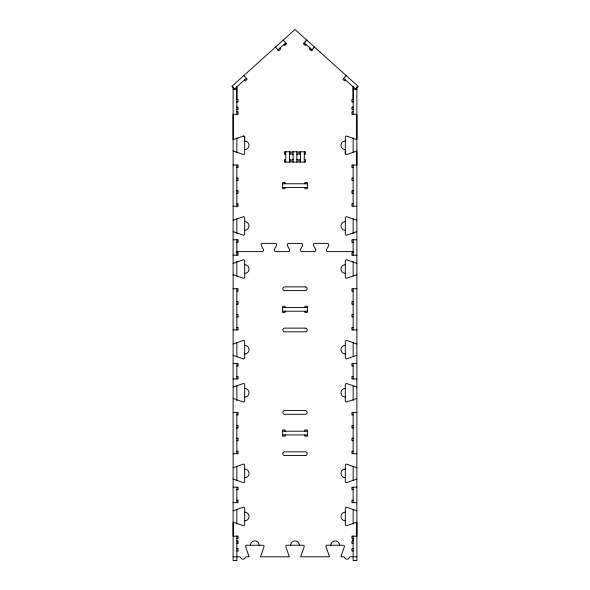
<?xml version="1.0" encoding="UTF-8"?>
<svg xmlns="http://www.w3.org/2000/svg" width="590" height="590" viewBox="0 0 590 590"><rect width="100%" height="100%" fill="white"/><g stroke="black" fill="none" stroke-linecap="round" stroke-linejoin="round"><path stroke-width="0.89" d="M236.848 111.274L236.848 111.842L238.102 111.842L238.087 114.312L233.131 114.312L233.139 139.565A1.239 1.239 0 0 0 233.493 139.513L243.449 136.032L244.629 136.386L244.688 153.348A1.239 1.239 0 0 1 243.449 154.587L233.493 151.099A1.239 1.239 0 0 0 233.139 151.047M236.848 86.848L236.848 99.467L238.102 99.467L238.087 101.945L236.435 101.945M304.278 44.693L304.278 42.849L306.763 40.09L305.937 41.012M353.144 86.848L353.144 99.467L351.913 99.467L351.913 101.945L353.572 101.945M236.841 543.213L238.087 543.383L238.087 540.912L236.848 540.912M306.114 44.501L305.288 45.423L303.452 43.771L305.104 41.927M310.207 48.188L309.381 49.11L311.218 50.762L314.529 47.082L313.703 48.004M345.489 79.952L344.663 80.874L342.82 79.215L346.131 75.542M246.369 78.286L234.341 89.112L231.855 86.354L295 29.5L358.145 86.354L355.659 89.112L343.631 78.286M277.661 50.106L285.722 42.849L285.722 44.693M233.131 89.208L236.841 89.208M353.159 89.208L356.869 89.208M236.435 107.1L238.102 107.1L238.087 109.57L236.848 109.57M353.572 107.1L351.913 107.1L351.913 109.57L353.159 109.57M353.159 111.842L351.913 111.842L351.913 114.312L356.869 114.312L356.862 139.565A1.239 1.239 0 0 1 356.507 139.513L346.551 136.032A1.239 1.239 0 0 0 345.312 137.264L345.312 153.348A1.239 1.239 0 0 0 346.551 154.587L356.507 151.099A1.239 1.239 0 0 1 356.862 151.047L356.862 165.008L351.913 165.008L351.913 167.486L353.152 167.486M285.722 154.248L284.483 154.248L284.483 151.77L290.671 151.77L290.671 154.248L289.432 154.248M293.142 154.248L291.91 154.248L291.91 151.77L298.09 151.77L298.09 154.248L296.858 154.248M300.568 154.248L299.329 154.248L299.329 151.77L305.517 151.77L305.517 154.248L304.278 154.248M285.722 159.61L284.483 159.61L284.483 162.08L290.671 162.08L290.671 159.61L289.432 159.61M293.142 159.61L291.91 159.61L291.91 162.08L298.09 162.08L298.09 159.61L296.858 159.61M300.568 159.61L299.329 159.61L299.329 162.08L305.517 162.08L305.517 159.61L304.278 159.61M233.131 165.008L238.087 165.008L238.087 167.486L236.848 167.486M236.848 178.003L238.087 178.003L238.087 180.474L236.443 180.474M353.152 178.003L351.913 178.003L351.913 180.474L353.558 180.474M282.625 183.77L307.375 183.77M282.625 187.487L307.375 187.487M236.111 190.784L238.087 190.784L238.087 193.262L236.848 193.262M353.889 190.784L351.913 190.784L351.913 193.262L353.152 193.262M236.848 203.771L238.087 203.771L238.087 206.249L233.131 206.249M353.152 203.771L351.913 203.771L351.913 206.249L356.869 206.249M233.131 239.754L238.087 239.754L238.087 242.232L236.848 242.232M356.869 239.754L351.913 239.754L351.913 242.232L353.152 242.232M236.848 251.613L262.351 251.613C266.547 250.263 258.14 244.717 262.336 243.368L275.412 243.368C279.608 244.717 271.201 250.263 275.405 251.613L288.473 251.613C292.677 250.263 284.262 244.717 288.466 243.368L301.534 243.368C305.738 244.717 297.323 250.263 301.527 251.613L314.595 251.613C318.799 250.263 310.392 244.717 314.588 243.368L327.664 243.368C331.86 244.717 323.453 250.263 327.649 251.613L353.152 251.613M236.848 252.749L238.087 252.749L238.087 255.219L233.131 255.219M353.152 252.749L351.913 252.749L351.913 255.219L356.869 255.219M233.131 288.731L238.087 288.731L238.087 291.202L236.848 291.202M356.869 288.731L351.913 288.731L351.913 291.202L353.152 291.202M236.848 301.719L238.087 301.719L238.087 304.197L236.443 304.197M353.152 301.719L351.913 301.719L351.913 304.197L353.558 304.197M282.625 307.493L307.375 307.493M282.625 311.203L307.375 311.203M236.443 314.507L238.087 314.507L238.087 316.978L236.848 316.978M353.558 314.507L351.913 314.507L351.913 316.978L353.152 316.978M236.848 327.494L238.087 327.494L238.087 329.972L233.131 329.972M353.152 327.494L351.913 327.494L351.913 329.972L356.869 329.972M233.131 363.477L238.087 363.477L238.087 365.947L236.848 365.947M356.869 363.477L351.913 363.477L351.913 365.947L353.152 365.947M236.848 376.464L238.087 376.464L238.087 378.942L233.131 378.942M353.152 376.464L351.913 376.464L351.913 378.942L356.869 378.942M233.131 412.447L238.087 412.447L238.087 414.925L236.848 414.925M356.869 412.447L351.913 412.447L351.913 414.925L353.152 414.925M236.848 425.442L238.087 425.442L238.087 427.912L236.443 427.912M353.152 425.442L351.913 425.442L351.913 427.912L353.558 427.912M282.625 431.216L307.375 431.216M282.625 434.926L307.375 434.926M236.443 438.223L238.087 438.223L238.087 440.7L236.848 440.7M353.558 438.223L351.913 438.223L351.913 440.7L353.152 440.7M236.848 451.217L238.087 451.217L238.087 453.688L233.131 453.688M353.152 451.217L351.913 451.217L351.913 453.688L356.869 453.688M284.69 455.546L305.31 455.546M233.131 487.193L238.087 487.193L238.087 489.671L236.848 489.671M356.869 487.193L351.913 487.193L351.913 489.671L353.152 489.671M236.848 500.187L238.087 500.187L238.087 502.658L233.131 502.658M353.152 500.187L351.913 500.187L351.913 502.658L356.869 502.658M236.848 538.641L238.087 538.641L238.087 536.17L233.131 536.17L233.139 522.209A1.239 1.239 0 0 1 233.493 522.261L243.449 525.749A1.239 1.239 0 0 0 244.688 524.51L244.688 508.425A1.239 1.239 0 0 0 243.449 507.186L233.493 510.675A1.239 1.239 0 0 1 233.139 510.726M353.395 543.383L351.913 543.383L351.913 540.912L353.144 540.912L353.144 538.641L351.913 538.641L351.913 536.17L356.869 536.17L356.862 522.209A1.239 1.239 0 0 0 356.507 522.261L346.551 525.749A1.239 1.239 0 0 1 345.312 524.51L345.312 508.425A1.239 1.239 0 0 1 346.551 507.186L356.507 510.675A1.239 1.239 0 0 0 356.862 510.726M236.605 548.538L238.087 548.538L238.087 551.016L236.848 551.016M353.144 548.538L351.913 548.538L351.913 551.016L353.144 551.016M233.131 556.79L239.459 556.79A1.239 1.239 0 0 1 240.624 557.616A2.478 2.478 0 0 0 245.293 557.616A1.239 1.239 0 0 1 246.458 556.79L249.069 556.79A1.239 1.239 0 0 0 249.017 556.436L245.536 546.48A1.239 1.239 0 0 1 246.768 545.241L262.852 545.241A1.239 1.239 0 0 1 264.091 546.48L260.603 556.436A1.239 1.239 0 0 0 260.551 556.79L289.255 556.79A1.239 1.239 0 0 0 289.203 556.436L285.722 546.48A1.239 1.239 0 0 1 286.961 545.241L303.039 545.241A1.239 1.239 0 0 1 304.278 546.48L300.797 556.436A1.239 1.239 0 0 0 300.745 556.79L329.449 556.79A1.239 1.239 0 0 0 329.397 556.436L325.909 546.48A1.239 1.239 0 0 1 327.148 545.241L343.233 545.241A1.239 1.239 0 0 1 344.464 546.48L340.983 556.436A1.232 1.232 0 0 0 340.932 556.79L343.542 556.79A1.239 1.239 0 0 1 344.707 557.616A2.478 2.478 0 0 0 349.022 558.265L349.546 557.284A1.239 1.239 0 0 1 350.541 556.79L356.869 556.79M319.994 52.001L320.591 52.539M304.278 42.849L312.471 50.224M283.237 40.09L286.548 43.771L284.712 45.423L283.886 44.501M279.793 48.188L280.619 49.11L278.782 50.762L275.471 47.082M243.869 75.542L247.181 79.215L245.337 80.874L244.511 79.952M344.531 557.284L345.054 558.265M345.334 153.577L345.312 149.639A4.329 4.329 0 0 1 340.983 145.31A4.329 4.329 0 0 1 345.312 140.981M244.666 137.042L244.688 140.981A4.329 4.329 0 0 1 249.017 145.31A4.329 4.329 0 0 1 244.688 149.639M356.869 86.767L356.869 560.5L353.159 560.5L353.159 535.853M353.159 86.767L353.159 114.312M353.159 137.831L353.159 152.471M353.159 165.008L353.159 206.249M353.159 218.861L353.159 233.596M353.159 239.754L353.159 255.219M353.159 261.377L353.159 276.12M353.159 288.731L353.159 329.972M353.159 342.576L353.159 356.397M353.159 363.477L353.159 378.942M353.159 386.022L353.159 400.765M353.159 412.447L353.159 453.688M353.159 466.299L353.159 480.113M353.159 487.193L353.159 502.658M353.159 509.642L353.159 524.06M304.897 183.77L304.897 182.539L307.375 182.539L307.375 188.719L304.897 188.719L304.897 187.487M304.897 307.493L304.897 306.254L307.375 306.254L307.375 312.442L304.897 312.442L304.897 311.203M304.897 431.216L304.897 429.977L307.375 429.977L307.375 436.165L304.897 436.165L304.897 434.926M304.278 151.77L304.278 162.08M300.568 151.77L300.568 162.08M296.858 151.77L296.858 162.08M293.142 151.77L293.142 162.08M289.432 151.77L289.432 162.08M285.722 151.77L285.722 162.08M285.103 183.77L285.103 182.539L282.625 182.539L282.625 188.719L285.103 188.719L285.103 187.487M285.103 307.493L285.103 306.254L282.625 306.254L282.625 312.442L285.103 312.442L285.103 311.203M285.103 431.216L285.103 429.977L282.625 429.977L282.625 436.165L285.103 436.165L285.103 434.926M236.841 86.767L236.841 114.312M236.841 137.831L236.841 152.471M236.841 165.008L236.841 206.249M236.841 218.861L236.841 233.596M236.841 239.754L236.841 255.219M236.841 261.377L236.841 276.12M236.841 288.731L236.841 329.972M236.841 342.576L236.841 356.397M236.841 363.477L236.841 378.942M236.841 386.022L236.841 400.765M236.841 412.447L236.841 453.688M236.841 466.299L236.841 480.113M236.841 487.193L236.841 502.658M236.841 509.642L236.841 524.06M236.841 535.853L236.841 560.5L233.131 560.5L233.131 86.767M233.139 220.21A1.239 1.239 0 0 0 233.493 220.159L243.449 216.67A1.239 1.239 0 0 1 244.688 217.909L244.688 233.994A1.239 1.239 0 0 1 243.449 235.233L233.493 231.745A1.239 1.239 0 0 0 233.139 231.693M356.862 220.21A1.239 1.239 0 0 1 356.507 220.159L346.551 216.67A1.239 1.239 0 0 0 345.312 217.909L345.312 233.994A1.239 1.239 0 0 0 346.551 235.233L356.507 231.745A1.239 1.239 0 0 1 356.862 231.693M345.312 230.284A4.329 4.329 0 0 1 340.983 225.948A4.329 4.329 0 0 1 345.312 221.619M244.688 221.619A4.329 4.329 0 0 1 249.017 225.948A4.329 4.329 0 0 1 244.688 230.284M233.139 274.77A1.239 1.239 0 0 1 233.493 274.822L243.449 278.303A1.239 1.239 0 0 0 244.688 277.071L244.688 260.987A1.239 1.239 0 0 0 243.449 259.748L233.493 263.236A1.239 1.239 0 0 1 233.139 263.288M356.862 263.288A1.239 1.239 0 0 1 356.507 263.236L346.551 259.748A1.239 1.239 0 0 0 345.312 260.987L345.312 277.071A1.239 1.239 0 0 0 346.551 278.303L356.507 274.822A1.239 1.239 0 0 1 356.862 274.77M345.312 273.354A4.329 4.329 0 0 1 340.983 269.025A4.329 4.329 0 0 1 345.312 264.696M244.688 264.696A4.329 4.329 0 0 1 249.017 269.025A4.329 4.329 0 0 1 244.688 273.354M250.484 545.241A4.329 4.329 0 0 1 254.814 540.912A4.329 4.329 0 0 1 259.143 545.241M290.671 545.241A4.329 4.329 0 0 1 295 540.912A4.329 4.329 0 0 1 299.329 545.241M330.857 545.241A4.329 4.329 0 0 1 335.186 540.912A4.329 4.329 0 0 1 339.516 545.241M305.31 455.546A1.859 1.859 0 0 0 307.169 453.688A1.859 1.859 0 0 0 305.31 451.829L284.69 451.829A1.859 1.859 0 0 0 282.831 453.688A1.859 1.859 0 0 0 284.69 455.546M233.139 467.649A1.239 1.239 0 0 0 233.493 467.597L243.449 464.109A1.239 1.239 0 0 1 244.688 465.348L244.688 481.433A1.239 1.239 0 0 1 243.449 482.672L233.493 479.183A1.239 1.239 0 0 0 233.139 479.132M244.688 469.057A4.329 4.329 0 0 1 249.017 473.394A4.329 4.329 0 0 1 244.688 477.723M244.688 512.135A4.329 4.329 0 0 1 249.017 516.464A4.329 4.329 0 0 1 244.688 520.8M356.862 479.132A1.239 1.239 0 0 0 356.507 479.183L346.551 482.672A1.239 1.239 0 0 1 345.312 481.433L345.312 465.348A1.239 1.239 0 0 1 346.551 464.109L356.507 467.597A1.239 1.239 0 0 0 356.862 467.649M345.312 520.8A4.329 4.329 0 0 1 340.983 516.464A4.329 4.329 0 0 1 345.312 512.135M345.312 477.723A4.329 4.329 0 0 1 340.983 473.394A4.329 4.329 0 0 1 345.312 469.057M233.139 343.926A1.239 1.239 0 0 0 233.493 343.874L243.449 340.393A1.239 1.239 0 0 1 244.688 341.632L244.688 357.71A1.239 1.239 0 0 1 243.449 358.949L233.493 355.468A1.239 1.239 0 0 0 233.139 355.416M244.688 345.342A4.329 4.329 0 0 1 249.017 349.671A4.329 4.329 0 0 1 244.688 354M233.139 387.003A1.239 1.239 0 0 0 233.493 386.952L243.449 383.471A1.239 1.239 0 0 1 244.688 384.702L244.688 400.787A1.239 1.239 0 0 1 243.449 402.026L233.493 398.545A1.239 1.239 0 0 0 233.139 398.486M244.688 388.419A4.329 4.329 0 0 1 249.017 392.748A4.329 4.329 0 0 1 244.688 397.077M356.862 398.486A1.239 1.239 0 0 0 356.507 398.545L346.551 402.026A1.239 1.239 0 0 1 345.312 400.787L345.312 384.702A1.239 1.239 0 0 1 346.551 383.471L356.507 386.952A1.239 1.239 0 0 0 356.862 387.003M356.862 355.416A1.239 1.239 0 0 0 356.507 355.468L346.551 358.949A1.239 1.239 0 0 1 345.312 357.71L345.312 341.632A1.239 1.239 0 0 1 346.551 340.393L356.507 343.874A1.239 1.239 0 0 0 356.862 343.926M345.312 397.077A4.329 4.329 0 0 1 340.983 392.748A4.329 4.329 0 0 1 345.312 388.419M345.312 354A4.329 4.329 0 0 1 340.983 349.671A4.329 4.329 0 0 1 345.312 345.342M243.449 136.032A1.239 1.239 0 0 1 244.688 137.264M305.31 286.873L284.69 286.873A1.859 1.859 0 0 0 282.831 288.731A1.859 1.859 0 0 0 284.69 290.582L305.31 290.582A1.859 1.859 0 0 0 307.169 288.731A1.859 1.859 0 0 0 305.31 286.873M305.31 328.114L284.69 328.114A1.859 1.859 0 0 0 282.831 329.972A1.859 1.859 0 0 0 284.69 331.823L305.31 331.823A1.859 1.859 0 0 0 307.169 329.972A1.859 1.859 0 0 0 305.31 328.114M305.31 410.596L284.69 410.596A1.859 1.859 0 0 0 282.831 412.447A1.859 1.859 0 0 0 284.69 414.305L305.31 414.305A1.859 1.859 0 0 0 307.169 412.447A1.859 1.859 0 0 0 305.31 410.596"/></g></svg>
